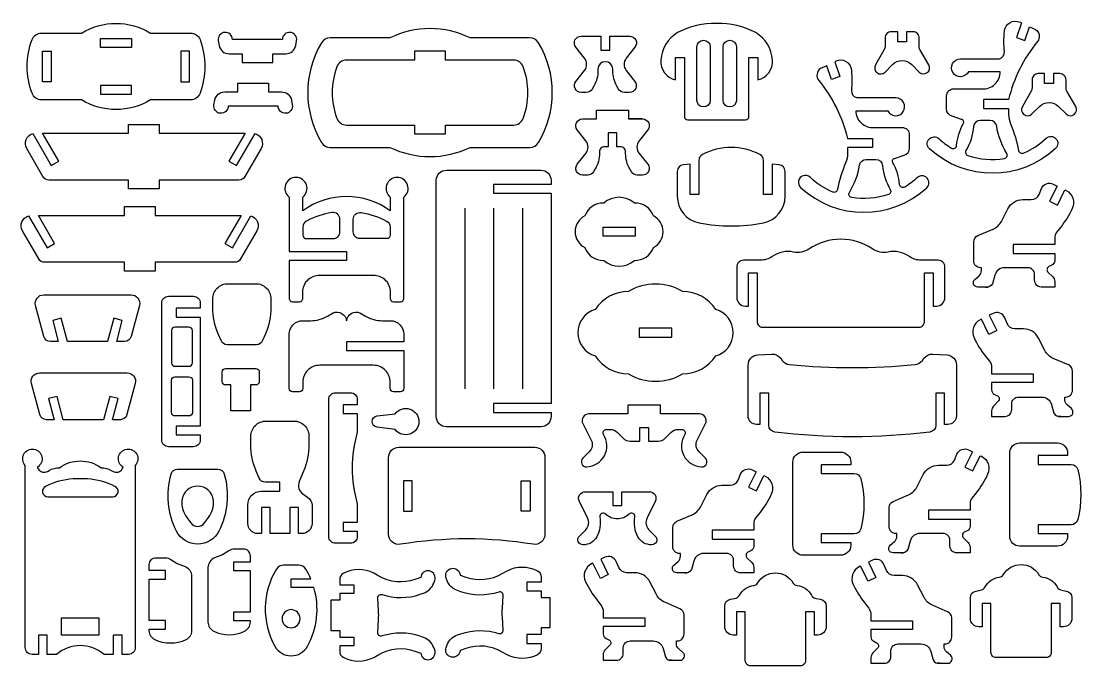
# Model space of a CAD drawing. Extents: x 522 to 885, y -210 to 239.
# Drawn here: x 522.5 to 883.9, y -210.1 to 9.7 of the extents above; entities that cross this region are included whole.
import ezdxf

# ---------------------------------------------------------------- set-up
doc = ezdxf.new("R2010")
doc.units = 0
doc.header["$MEASUREMENT"] = 0
doc.layers.get('DEFPOINTS').update_dxf_attribs({"color": 1, "linetype": 'CONTINUOUS'})
doc.layers.add('KONTUR', color=20, linetype='CONTINUOUS')

msp = doc.modelspace()

# ---------------------------------------------------------------- linework, layer by layer
at = {"layer": 'DEFPOINTS'}
msp.add_lwpolyline([(536.27, -199.69), (536.27, -193.8), (549.04, -193.8), (549.04, -199.69)], close=True, dxfattribs=at)
at = {"layer": 'KONTUR'}
for points in [[(526.2, 3.38, -0.314188), (529.45, 5.65), (543.07, 5.65, -0.27972), (566.64, 5.65), (580.26, 5.65, -0.314188), (583.51, 3.38, -0.178412), (583.51, -14.88, -0.314188), (580.26, -17.14), (566.64, -17.14, -0.27972), (543.07, -17.14), (529.45, -17.14, -0.314188), (526.2, -14.88, -0.178412)], [(759.73, 8.92, 0.130976), (746.4, 5.77, 0.25023), (740.7, -3.58, 0.38008), (745.71, -10.27), (745.71, -2.66), (748.71, -2.66), (748.71, -22.8, 0.414214), (749.86, -23.96), (769.59, -23.96, 0.414214), (770.75, -22.8), (770.75, -2.66), (773.75, -2.66), (773.74, -10.27, 0.38008), (778.76, -3.58, 0.25023), (773.06, 5.77, 0.130976)], [(864.82, 3.12), (866.42, 7.81), (868.52, 6.86, -0.438751), (869.13, 2.7, 0.114696), (859.31, -17.06), (850.78, -17.06), (850.78, -20.06), (859.31, -20.06), (859.31, -22.13, 0.102365), (859.97, -25.33, -0.056759), (862.74, -34.45, 0.480658), (864.33, -35.3, 0.086534), (872.11, -30.26, -1), (875.32, -33.72, -0.390732), (832.32, -33.85, -1), (835.51, -30.37, 0.050145), (839.83, -33.6, 0.556827), (841.58, -32.7, -0.109708), (843.86, -25.3, 0.51582), (843.28, -23.79), (840.05, -22.74, -0.338122), (838.14, -20.24), (838.14, -15.83, -0.414214), (840.59, -13.37), (850.24, -13.37, 0.436799), (856.43, -7.58), (845.61, -7.58, -0.587447), (840.29, -7.82, -0.587447), (842.88, -3.18), (856.15, -3.18, 0.360472), (857.87, -0.68, -0.043999), (857.87, 6.23, -0.520138), (863.22, 9.32), (863.69, 9.1), (861.98, 4.08)], [(594.57, 3.43, 0.441319), (591.92, 5.87, 0.441319), (589.73, 3.02), (590.01, 1.44, 0.363296), (593.41, -1.41), (597.83, -1.41), (597.83, -4.41), (608.33, -4.41), (608.33, -1.41), (612.75, -1.41, 0.363296), (616.16, 1.44), (616.44, 3.02, 0.441319), (614.25, 5.87, 0.441319), (611.6, 3.43)], [(624.92, 2.3, 0.274633), (624.92, -31.64, 0.264616), (627.9, -33.34), (648.29, -33.34, 0.230821), (675.62, -33.34), (696.02, -33.34, 0.264616), (698.99, -31.64, 0.274633), (698.99, 2.3, 0.264616), (696.02, 4), (675.62, 4, 0.230821), (648.29, 4), (627.9, 4, 0.264616)], [(719.24, -7.26, -0.131652), (717.85, -12.45), (717.27, -13.45, -0.267949), (715.27, -14.61), (713.51, -14.61, -0.627694), (711.71, -10.86), (714.63, -7.19, 0.349469), (714.62, -2.88), (711.67, 0.83, -0.628435), (713.47, 4.58), (720.27, 4.58), (720.27, -0.17), (723.27, -0.17), (723.27, 4.58), (730.07, 4.58, -0.628435), (731.87, 0.83), (728.91, -2.88, 0.349469), (728.91, -7.19), (731.83, -10.86, -0.627694), (730.02, -14.61), (728.26, -14.61, -0.267949), (726.27, -13.45), (725.69, -12.45, -0.131652), (724.29, -7.26), (724.29, -6.65, 1), (719.24, -6.65)], [(824.49, 2.69), (821.49, 2.69), (821.49, 6.05), (819.27, 6.05, 0.414214), (817.19, 3.98), (817.19, 1.1, -0.131652), (816.91, 0.06), (813.88, -5.19, 0.876976), (817.15, -7.69), (819.72, -5.12, -0.414214), (826.25, -5.12), (828.83, -7.69, 0.876976), (832.09, -5.19), (829.06, 0.06, -0.131652), (828.79, 1.1), (828.79, 3.98, 0.414214), (826.71, 6.05), (824.49, 6.05)], [(753, 0.94, -1), (757.53, 0.94), (757.53, -17.31, -1), (753, -17.31)], [(761.92, 0.94, -1), (766.45, 0.94), (766.45, -17.31, -1), (761.92, -17.31)], [(633.44, -3.6, 0.311557), (630.21, -5.83, 0.183361), (630.21, -23.51, 0.311557), (633.44, -25.74), (656.71, -25.74), (656.71, -28.74), (667.21, -28.74), (667.21, -25.74), (690.47, -25.74, 0.311557), (693.71, -23.51, 0.183361), (693.71, -5.83, 0.311557), (690.47, -3.6), (667.21, -3.6), (667.21, -0.6), (656.71, -0.6), (656.71, -3.6)], [(798.87, -10.18), (797.27, -5.49), (795.17, -6.44, 0.438751), (794.56, -10.59, -0.114696), (804.38, -30.36), (812.91, -30.36), (812.91, -33.36), (804.38, -33.36), (804.38, -35.42, -0.102365), (803.72, -38.63, 0.056759), (800.95, -47.74, -0.480658), (799.37, -48.6, -0.086534), (791.58, -43.55, 1), (788.37, -47.01, 0.390732), (831.38, -47.14, 1), (828.18, -43.66, -0.050145), (823.86, -46.89, -0.556827), (822.11, -46, 0.109708), (819.83, -38.59, -0.51582), (820.41, -37.09), (823.64, -36.03, 0.338122), (825.55, -33.53), (825.55, -29.12, 0.414214), (823.1, -26.67), (813.45, -26.67, -0.436799), (807.26, -20.88), (818.08, -20.88, 0.587447), (823.4, -21.12, 0.587447), (820.81, -16.47), (807.54, -16.47, -0.360472), (805.82, -13.98, 0.043999), (805.82, -7.06, 0.520138), (800.47, -3.97), (800, -4.19), (801.71, -9.21)], [(874.6, -11.57), (871.6, -11.57), (871.6, -8.21), (869.38, -8.21, 0.414214), (867.3, -10.29), (867.3, -13.17, -0.131652), (867.03, -14.2), (864, -19.45, 0.876976), (867.26, -21.96), (869.84, -19.38, -0.414214), (876.37, -19.38), (878.94, -21.96, 0.876976), (882.21, -19.45), (879.18, -14.2, -0.131652), (878.9, -13.17), (878.9, -10.29, 0.414214), (876.82, -8.21), (874.6, -8.21)], [(593.1, -19.28, -0.441319), (590.46, -21.73, -0.441319), (588.26, -18.87), (588.54, -17.3, -0.363296), (591.95, -14.44), (596.37, -14.44), (596.37, -11.44), (606.87, -11.44), (606.87, -14.44), (611.29, -14.44, -0.363296), (614.7, -17.3), (614.98, -18.87, -0.441319), (612.79, -21.73, -0.441319), (610.14, -19.28)], [(725.71, -28.41), (722.71, -28.41), (722.71, -33.15), (721.47, -33.15, 0.414214), (719.74, -34.88), (719.74, -35.49, -0.131652), (718.34, -40.69), (717.76, -41.69, -0.267949), (715.77, -42.84), (714, -42.84, -0.627694), (712.2, -39.1), (715.12, -35.42, 0.349469), (715.11, -31.11), (712.16, -27.41, -0.628435), (713.96, -23.66), (718.75, -23.66), (718.75, -20.66), (729.67, -20.66), (729.67, -23.66), (734.46, -23.66, -0.628435), (736.26, -27.41), (733.3, -31.11, 0.349469), (733.3, -35.42), (736.22, -39.1, -0.627694), (734.41, -42.84), (732.65, -42.84, -0.267949), (730.66, -41.69), (730.08, -40.69, -0.131652), (728.68, -35.49), (728.68, -34.88, 0.414214), (726.95, -33.15), (725.71, -33.15)], [(858.69, -35.39, -0.102416), (855.24, -26.12, 0.370344), (852.96, -24.16), (849.67, -24.16, 0.386693), (847.37, -26.25, -0.107473), (844.75, -34.46, 0.476686), (845.39, -36.14, 0.117674), (857.89, -37.14, 0.538917)], [(531.93, -44.48, -0.267949), (529.93, -43.33), (524.37, -33.7, -0.487619), (526.42, -28.65), (532.73, -39.58), (535.32, -38.08), (529.8, -28.51), (559.1, -28.51), (559.1, -25.51), (569.6, -25.51), (569.6, -28.51), (598.9, -28.51), (593.38, -38.08), (595.98, -39.58), (602.29, -28.65, -0.487619), (604.33, -33.7), (598.77, -43.33, -0.267949), (596.77, -44.48), (569.6, -44.48), (569.6, -47.48), (559.1, -47.48), (559.1, -44.48)], [(746.29, -50.02, 0.357981), (753.73, -59.07, 0.098177), (775.65, -59.07, 0.357981), (783.08, -50.02), (783.08, -41.56, 0.385638), (781, -39.26), (778.71, -39.04), (778.71, -49.45), (775.71, -49.45), (775.71, -37.8, 0.281144), (774.45, -35.75, 0.241814), (754.92, -35.75, 0.281144), (753.67, -37.8), (753.67, -49.45), (750.67, -49.45), (750.67, -39.04), (748.37, -39.26, 0.385638), (746.29, -41.56)], [(805, -48.68, 0.102416), (808.45, -39.41, -0.370344), (810.73, -37.46), (814.02, -37.46, -0.386693), (816.32, -39.54, 0.107473), (818.94, -47.76, -0.476686), (818.3, -49.43, -0.117674), (805.81, -50.44, -0.538917)], [(703.24, -46), (683.66, -46), (683.66, -49), (703.24, -49), (703.24, -120.73), (683.66, -120.73), (683.66, -123.73), (703.24, -123.73), (703.24, -125.16, -0.414214), (699.78, -128.62), (667.54, -128.62, -0.414214), (664.07, -125.16), (664.07, -44.58, -0.414214), (667.54, -41.12), (699.78, -41.12, -0.414214), (703.24, -44.58)], [(615.04, -85.98), (617.4, -85.98, 0.414214), (618.56, -84.82), (618.56, -82.66, -0.414214), (624.33, -76.89), (642.62, -76.89, -0.414214), (648.39, -82.66), (648.39, -84.82, 0.414214), (649.54, -85.98), (651.9, -85.98, 0.414214), (653.05, -84.82), (653.05, -50.32, 0.712109), (650.72, -43.58, 0.712109), (648.39, -50.32), (648.39, -55.01, 0.327793), (618.56, -55.01), (618.56, -50.32, 0.712109), (616.22, -43.58, 0.712109), (613.89, -50.32), (613.89, -68.89), (633.47, -68.89), (633.47, -71.89), (613.89, -71.89), (613.89, -84.82, 0.414214)], [(851.47, -80.99), (852.36, -80.99), (848.78, -80.99, -0.69618), (847.8, -78.35), (849.25, -77.11, 0.218856), (850.06, -75.35), (850.06, -74.4), (849.75, -74.4, -0.414214), (847.44, -72.09), (847.44, -65.55, -0.300567), (848.85, -63.43), (854, -61.24, 0.175054), (856.87, -58.57), (859.07, -54.27, -0.281092), (864.2, -51.14), (867.05, -51.14, 0.302959), (869.72, -49.36), (870.55, -47.35, -0.432835), (874.49, -45.87), (875.84, -46.54), (873.28, -51.74), (875.97, -53.06), (878.53, -47.86), (878.91, -48.05, -0.412418), (881.03, -54.2, -0.053802), (877.09, -60.5), (875.77, -62.19, 0.168092), (875.03, -64.33), (875.03, -66.49), (860.85, -66.49), (860.85, -69.49), (875.03, -69.49), (875.03, -71.96, -0.288515), (874.04, -73.52), (873.06, -73.99, 0.517103), (872.74, -75.85), (874.35, -77.46, -0.198912), (875.03, -79.09), (875.03, -80.99), (870.47, -80.99, -0.414214), (868.16, -78.68), (868.16, -76.71, 0.414214), (865.86, -74.4), (857.94, -74.4, 0.339454), (854.59, -76.97), (853.81, -79.88, -0.339454)], [(731.65, -71.88, 0.32816), (738.16, -67.49, 0.608717), (738.16, -56.72, 0.32816), (731.65, -52.33, 0.374627), (721.23, -52.33, 0.32816), (714.72, -56.72, 0.608717), (714.72, -67.49, 0.32816), (721.23, -71.88, 0.374627)], [(530.52, -72.54, -0.267949), (528.52, -71.38), (522.97, -61.76, -0.487619), (525.01, -56.7), (531.32, -67.63), (533.92, -66.13), (528.39, -56.56), (557.69, -56.56), (557.69, -53.56), (568.19, -53.56), (568.19, -56.56), (597.49, -56.56), (591.97, -66.13), (594.57, -67.63), (600.88, -56.7, -0.487619), (602.92, -61.76), (597.36, -71.38, -0.267949), (595.36, -72.54), (568.19, -72.54), (568.19, -75.54), (557.69, -75.54), (557.69, -72.54)], [(619.81, -58.46, 0.281144), (618.56, -60.51), (618.56, -63.32, 0.414214), (619.71, -64.47), (628.88, -64.47, 0.414214), (631.19, -62.17), (631.19, -57.85, 0.464054), (628.5, -55.57, 0.077001)], [(647.13, -58.46, -0.281144), (648.39, -60.51), (648.39, -63.32, -0.414214), (647.23, -64.47), (638.06, -64.47, -0.414214), (635.75, -62.17), (635.75, -57.85, -0.464054), (638.45, -55.57, -0.077001)], [(828.84, -94.63, 0.414214), (830.57, -92.9), (830.57, -76.18), (833.57, -76.18), (833.57, -87.46), (834.71, -87.46, 0.414214), (837.6, -84.58), (837.6, -74.14, 0.414214), (835.29, -71.83), (829.47, -71.83, -0.1548), (825.48, -70.56, 0.206677), (818.2, -69.04, -0.200512), (812.97, -68, 0.304221), (791.19, -68, -0.200512), (785.95, -69.04, 0.206677), (778.67, -70.56, -0.1548), (774.68, -71.83), (768.87, -71.83, 0.414214), (766.56, -74.14), (766.56, -84.58, 0.414214), (769.44, -87.46), (770.58, -87.46), (770.58, -76.18), (773.58, -76.18), (773.58, -92.9, 0.414214), (775.31, -94.63)], [(589.69, -96.91, -0.100549), (587.86, -87.91), (587.86, -85.01, -0.414214), (593.05, -79.82), (602.48, -79.82, -0.414214), (607.68, -85.01), (607.68, -87.91, -0.100549), (605.85, -96.91), (604.86, -99.25, -0.301123), (602.73, -100.66), (592.8, -100.66, -0.301123), (590.68, -99.25)], [(759.39, -104.44, 0.756347), (759.39, -88.62, 0.253291), (748.1, -82.49, 0.2751), (729.63, -82.49, 0.253291), (718.34, -88.62, 0.756347), (718.34, -104.44, 0.253291), (729.63, -110.56, 0.2751), (748.1, -110.56, 0.253291)], [(560.04, -83.61, -0.493145), (562.83, -87.24), (559.98, -97.87, -0.339454), (557.75, -99.58), (555.07, -99.58), (556.99, -92.41), (554.1, -91.63), (551.97, -99.58), (538.27, -99.58), (536.14, -91.63), (533.24, -92.41), (535.16, -99.58), (532.48, -99.58, -0.339454), (530.25, -97.87), (527.4, -87.24, -0.493145), (530.19, -83.61)], [(583.56, -128.36), (575.31, -128.36), (575.31, -131.36), (583.56, -131.36), (583.56, -133.1, -0.414214), (581.25, -135.41), (572.74, -135.41, -0.414214), (570.43, -133.1), (570.43, -86.44, -0.414214), (572.74, -84.13), (581.25, -84.13, -0.414214), (583.56, -86.44), (583.56, -88.19), (575.31, -88.19), (575.31, -91.19), (583.56, -91.19)], [(618.56, -113.41), (618.56, -115.57, -0.414214), (617.4, -116.73), (615.04, -116.73, -0.414214), (613.89, -115.57), (613.89, -97.07, -0.414214), (618.51, -92.45), (621.21, -92.45, 0.131652), (626.98, -90.91), (628.88, -89.81, -0.512051), (633.47, -92.45, -0.512051), (638.06, -89.81), (639.96, -90.91, 0.131652), (645.73, -92.45), (648.44, -92.45, -0.414214), (653.05, -97.07), (653.05, -99.64), (633.47, -99.64), (633.47, -102.64), (653.05, -102.64), (653.05, -115.57, -0.414214), (651.9, -116.73), (649.54, -116.73, -0.414214), (648.39, -115.57), (648.39, -113.41, 0.414214), (642.62, -107.64), (624.33, -107.64, 0.414214)], [(877.08, -125.07), (876.18, -125.07), (879.77, -125.07, 0.69618), (880.74, -122.43), (879.29, -121.18, -0.218856), (878.49, -119.43), (878.49, -118.48), (878.79, -118.48, 0.414214), (881.1, -116.17), (881.1, -109.63, 0.300567), (879.7, -107.51), (874.55, -105.31, -0.175054), (871.68, -102.64), (869.47, -98.35, 0.281092), (864.34, -95.22), (861.49, -95.22, -0.302959), (858.83, -93.44), (857.99, -91.43, 0.432835), (854.06, -89.95), (852.71, -90.61), (855.27, -95.82), (852.58, -97.14), (850.02, -91.94), (849.63, -92.13, 0.412418), (847.52, -98.28, 0.053802), (851.45, -104.58), (852.78, -106.26, -0.168092), (853.52, -108.4), (853.52, -110.57), (867.7, -110.57), (867.7, -113.57), (853.52, -113.57), (853.52, -116.04, 0.288515), (854.5, -117.6), (855.49, -118.07, -0.517103), (855.8, -119.93), (854.19, -121.54, 0.198912), (853.52, -123.17), (853.52, -125.07), (858.07, -125.07, 0.414214), (860.38, -122.76), (860.38, -120.79, -0.414214), (862.69, -118.48), (870.61, -118.48, -0.339454), (873.95, -121.04), (874.73, -123.95, 0.339454)], [(579.74, -94.62), (574.95, -94.62, 0.414214), (573.79, -95.78), (573.79, -106.82, 0.414214), (574.95, -107.98), (579.74, -107.98, 0.414214), (580.9, -106.82), (580.9, -95.78, 0.414214)], [(773.71, -104.13), (778.52, -103.82, -0.258789), (781.56, -105.26), (782.07, -105.97, 0.215961), (784.55, -107.4, 0.04907), (827.44, -107.4, 0.215961), (829.92, -105.97), (830.43, -105.26, -0.258789), (833.46, -103.82), (838.27, -104.13, -0.395564), (841.51, -107.58), (841.51, -124.93, -0.414214), (838.63, -127.81), (837.49, -127.81), (837.49, -117.15), (834.49, -117.15), (834.49, -128.12, -0.379167), (832.46, -130.41, -0.060635), (779.53, -130.41, -0.379167), (777.5, -128.12), (777.5, -117.15), (774.5, -117.15), (774.5, -127.81), (773.36, -127.81, -0.414214), (770.47, -124.93), (770.47, -107.58, -0.395564)], [(558.64, -110.22, -0.493145), (561.43, -113.85), (558.58, -124.48, -0.339454), (556.35, -126.19), (553.67, -126.19), (555.59, -119.02), (552.69, -118.25), (550.57, -126.19), (536.87, -126.19), (534.74, -118.25), (531.84, -119.02), (533.76, -126.19), (531.08, -126.19, -0.339454), (528.85, -124.48), (526, -113.85, -0.493145), (528.79, -110.22)], [(579.74, -124.92), (574.95, -124.92, -0.414214), (573.79, -123.77), (573.79, -112.72, -0.414214), (574.95, -111.56), (579.74, -111.56, -0.414214), (580.9, -112.72), (580.9, -123.77, -0.414214)], [(600.71, -123.23), (594.06, -123.23), (594.06, -114.35), (592.21, -114.35, -0.414214), (591.06, -113.19), (591.06, -109.92, -0.414214), (592.21, -108.77), (602.55, -108.77, -0.414214), (603.71, -109.92), (603.71, -113.19, -0.414214), (602.55, -114.35), (600.71, -114.35)], [(637.16, -161.25), (632.29, -161.25), (632.29, -164.25), (637.16, -164.25), (637.16, -166, -0.414214), (634.85, -168.31), (629.72, -168.31, -0.414214), (627.42, -166), (627.42, -119.34, -0.414214), (629.72, -117.03), (634.85, -117.03, -0.414214), (637.16, -119.34), (637.16, -121.08), (632.29, -121.08), (632.29, -124.08), (637.16, -124.08), (637.16, -130.49, 0.14798), (637.16, -154.85)], [(643.89, -128.79, -0.887813), (643.89, -124.9), (650.08, -124.16, -0.721474), (658.17, -126.85, -0.721474), (650.08, -129.53)], [(733.5, -133.5), (733.5, -128.86), (736.5, -128.86), (736.5, -133.5), (739.74, -133.5, 0.198912), (742.19, -132.49), (744.15, -130.53, -0.198912), (746.6, -129.52), (747.84, -129.52, -0.590467), (748.82, -131.29, 0.577506), (754.61, -142.29, 0.68225), (755.91, -139.34), (753.73, -137.17, -0.323318), (753.09, -133.17), (755.91, -127.55, 0.558125), (753.85, -124.21), (740.62, -124.21), (740.62, -121.21), (729.38, -121.21), (729.38, -124.21), (716.15, -124.21, 0.558125), (714.09, -127.55), (716.91, -133.17, -0.323318), (716.26, -137.17), (714.09, -139.34, 0.68225), (715.38, -142.29, 0.577506), (721.18, -131.29, -0.590467), (722.15, -129.52), (723.4, -129.52, -0.198912), (725.85, -130.53), (727.81, -132.49, 0.198912), (730.25, -133.5)], [(607.44, -165.02), (607.44, -156.14), (604.44, -156.14), (604.44, -165.02), (603.26, -165.02, -0.414214), (599.8, -161.56), (599.8, -155.18, -0.414214), (604.41, -150.56), (610.76, -150.56), (610.76, -147.49), (605.79, -147.49, -0.301123), (603.67, -146.08), (602.68, -143.75, -0.100549), (600.85, -134.74), (600.85, -131.84, -0.414214), (606.04, -126.65), (615.48, -126.65, -0.414214), (620.67, -131.84), (620.67, -134.74, -0.100549), (618.84, -143.75), (617.34, -147.29, 0.360488), (618.61, -151.52), (620.18, -152.58, -0.250847), (621.73, -155.46), (621.73, -161.56, -0.414214), (618.26, -165.02), (617.09, -165.02), (617.09, -156.14), (614.09, -156.14), (614.09, -165.02)], [(553.82, -143.84, 0.414214), (556.97, -142.99), (557.32, -142.4, -0.709008), (558.48, -136.23, -0.709008), (561.43, -141.77), (561.43, -203.92, -0.414214), (559.12, -206.23), (556.93, -206.23), (556.93, -199.69), (553.93, -199.69), (553.93, -206.23), (550.76, -206.23, 0.372772), (534.55, -206.23), (531.38, -206.23), (531.38, -199.69), (528.38, -199.69), (528.38, -206.23), (526.19, -206.23, -0.414214), (523.89, -203.92), (523.89, -141.77, -0.709008), (526.83, -136.23, -0.709008), (527.99, -142.4), (528.34, -142.99, 0.414214), (531.49, -143.84), (532.08, -143.49, -0.131652), (535.55, -142.57, -0.325362), (549.77, -142.57, -0.131652), (553.23, -143.49)], [(647.82, -139.06, -0.414214), (651.28, -135.6), (697.69, -135.6, -0.414214), (701.15, -139.06), (701.15, -165.26, -0.462325), (697.13, -168.68, 0.080889), (651.84, -168.68, -0.462325), (647.82, -165.26)], [(805.48, -140.69), (805.48, -141.55), (795.38, -141.55), (795.38, -144.55), (806.67, -144.55, -0.343094), (808.91, -146.29, -0.125025), (808.91, -163.38, -0.343094), (806.67, -165.11), (795.38, -165.11), (795.38, -168.11), (805.48, -168.11), (805.48, -168.97, -0.414214), (802.02, -172.43), (789.18, -172.43, -0.414214), (785.72, -168.97), (785.72, -140.69, -0.414214), (789.18, -137.23), (802.02, -137.23, -0.414214)], [(822.6, -171.6), (823.5, -171.6), (819.91, -171.6, -0.69618), (818.93, -168.96), (820.39, -167.71, 0.218856), (821.19, -165.96), (821.19, -165.01), (820.88, -165.01, -0.414214), (818.58, -162.7), (818.58, -156.16, -0.300567), (819.98, -154.04), (825.13, -151.84, 0.175054), (828, -149.17), (830.21, -144.88, -0.281092), (835.34, -141.75), (838.19, -141.75, 0.302959), (840.85, -139.97), (841.68, -137.96, -0.432835), (845.62, -136.48), (846.97, -137.14), (844.41, -142.34), (847.1, -143.67), (849.66, -138.47), (850.04, -138.66, -0.412418), (852.16, -144.81, -0.053802), (848.22, -151.11), (846.9, -152.79, 0.168092), (846.16, -154.93), (846.16, -157.1), (831.98, -157.1), (831.98, -160.1), (846.16, -160.1), (846.16, -162.57, -0.288515), (845.18, -164.13), (844.19, -164.6, 0.517103), (843.87, -166.46), (845.48, -168.07, -0.198912), (846.16, -169.7), (846.16, -171.6), (841.6, -171.6, -0.414214), (839.3, -169.29), (839.3, -167.31, 0.414214), (836.99, -165.01), (829.07, -165.01, 0.339454), (825.72, -167.57), (824.94, -170.48, -0.339454)], [(879.44, -137.59), (879.44, -138.45), (869.34, -138.45), (869.34, -141.45), (880.63, -141.45, -0.343094), (882.87, -143.19, -0.125025), (882.87, -160.28, -0.343094), (880.63, -162.01), (869.34, -162.01), (869.34, -165.01), (879.44, -165.01), (879.44, -165.87, -0.414214), (875.98, -169.33), (863.14, -169.33, -0.414214), (859.68, -165.87), (859.68, -137.59, -0.414214), (863.14, -134.13), (875.98, -134.13, -0.414214)], [(575.5, -164.22, -0.188994), (573.61, -144.78, -0.335294), (575.83, -143.1), (589.57, -143.1, -0.335294), (591.79, -144.78, -0.188994), (589.9, -164.22, -0.613363)], [(748.8, -178.41), (749.69, -178.41), (746.11, -178.41, -0.69618), (745.13, -175.77), (746.58, -174.52, 0.218856), (747.39, -172.77), (747.39, -171.82), (747.08, -171.82, -0.414214), (744.77, -169.51), (744.77, -162.97, -0.300567), (746.17, -160.85), (751.32, -158.65, 0.175054), (754.19, -155.98), (756.4, -151.69, -0.281092), (761.53, -148.56), (764.38, -148.56, 0.302959), (767.04, -146.78), (767.88, -144.77, -0.432835), (771.82, -143.29), (773.16, -143.95), (770.6, -149.15), (773.3, -150.48), (775.86, -145.28), (776.24, -145.47, -0.412418), (778.36, -151.62, -0.053802), (774.42, -157.92), (773.09, -159.6, 0.168092), (772.35, -161.74), (772.35, -163.91), (758.17, -163.91), (758.17, -166.91), (772.35, -166.91), (772.35, -169.38, -0.288515), (771.37, -170.94), (770.39, -171.41, 0.517103), (770.07, -173.27), (771.68, -174.88, -0.198912), (772.35, -176.51), (772.35, -178.41), (767.8, -178.41, -0.414214), (765.49, -176.1), (765.49, -174.13, 0.414214), (763.18, -171.82), (755.26, -171.82, 0.339454), (751.92, -174.38), (751.14, -177.29, -0.339454)], [(530.83, -148.93, 0.807396), (531.59, -152.46), (553.72, -152.46, 0.807396), (554.48, -148.93), (553.37, -148.43, 0.106564), (543.87, -146.38), (541.45, -146.38, 0.106564), (531.94, -148.43)], [(588.05, -153.7, 0.910256), (577.34, -153.7, 0.186543), (579, -159.56), (580.39, -161.42, 0.499812), (585.01, -161.42), (586.4, -159.56, 0.186543)], [(724.34, -150.75), (724.34, -155.4), (727.34, -155.4), (727.34, -150.75), (736.73, -150.75, -0.558125), (738.79, -154.1), (735.97, -159.71, 0.323318), (736.62, -163.71), (738.79, -165.88, -0.68225), (737.5, -168.84, -0.286613), (732.87, -166.16, -0.160038), (731.8, -159.37, 0.732143), (729.84, -158.37, -0.419662), (721.85, -158.37, 0.732143), (719.89, -159.37, -0.160038), (718.82, -166.16, -0.286613), (714.19, -168.84, -0.68225), (712.9, -165.88), (715.07, -163.71, 0.323318), (715.72, -159.71), (712.9, -154.1, -0.558125), (714.96, -150.75)], [(566.19, -177.61), (566.19, -175.56, -0.414214), (568.5, -173.26), (571.64, -173.26, -0.149546), (573.58, -173.85), (575.66, -175.25), (578.4, -176.28, -0.31269), (580.65, -179.52), (580.65, -198.13, -0.29069), (578.66, -201.26, -0.223211), (568.18, -201.26, -0.29069), (566.19, -198.13), (566.19, -197.66), (571.77, -197.66), (571.77, -194.66), (566.19, -194.66), (566.19, -180.61), (571.77, -180.61), (571.77, -177.61)], [(600.67, -174.68), (600.67, -172.64, 0.414214), (598.36, -170.33), (595.22, -170.33, 0.149546), (593.28, -170.92), (591.21, -172.32), (588.46, -173.35, 0.31269), (586.21, -176.6), (586.21, -195.2, 0.29069), (588.2, -198.33, 0.223211), (598.68, -198.33, 0.29069), (600.67, -195.2), (600.67, -194.73), (595.09, -194.73), (595.09, -191.73), (600.67, -191.73), (600.67, -177.68), (595.09, -177.68), (595.09, -174.68)], [(744.57, -208.22), (743.67, -208.22), (747.26, -208.22, 0.69618), (748.23, -205.58), (746.78, -204.34, -0.218856), (745.98, -202.59), (745.98, -201.63), (746.29, -201.63, 0.414214), (748.59, -199.32), (748.59, -192.79, 0.300567), (747.19, -190.66), (742.04, -188.47, -0.175054), (739.17, -185.8), (736.96, -181.5, 0.281092), (731.83, -178.37), (728.98, -178.37, -0.302959), (726.32, -176.59), (725.48, -174.59, 0.432835), (721.55, -173.11), (720.2, -173.77), (722.76, -178.97), (720.07, -180.29), (717.51, -175.09), (717.12, -175.28, 0.412418), (715.01, -181.44, 0.053802), (718.95, -187.73), (720.27, -189.42, -0.168092), (721.01, -191.56), (721.01, -193.73), (735.19, -193.73), (735.19, -196.73), (721.01, -196.73), (721.01, -199.19, 0.288515), (721.99, -200.75), (722.98, -201.23, -0.517103), (723.3, -203.08), (721.69, -204.69, 0.198912), (721.01, -206.32), (721.01, -208.22), (725.56, -208.22, 0.414214), (727.87, -205.91), (727.87, -203.94, -0.414214), (730.18, -201.63), (738.1, -201.63, -0.339454), (741.44, -204.2), (742.22, -207.11, 0.339454)], [(622.37, -183.47), (614.57, -183.47), (614.57, -180.47), (621.3, -180.47, 0.035368), (619.61, -177.19, 0.261699), (617.14, -175.81), (612, -175.81, 0.261699), (609.54, -177.19, 0.2701), (609.03, -203.45, 0.587624), (620.12, -203.45, 0.2005)], [(698.64, -206.33, -0.24467), (688.25, -206.37), (686.57, -205.41, 0.217196), (674.19, -204.22), (672.21, -204.9, -0.459056), (669.23, -207.14, -0.459056), (667.46, -203.86), (667.8, -202.98, -0.221765), (671.3, -199.59), (672.45, -199.19, -0.163624), (685.4, -199.09, 0.531368), (686.91, -197.92), (686.63, -193.56, -0.033043), (686.63, -190.51), (686.91, -186.14, 0.531368), (685.4, -184.97, -0.163624), (672.45, -184.87), (671.3, -184.48, -0.221765), (667.8, -181.09), (667.46, -180.21, -0.459056), (669.23, -176.92, -0.459056), (672.21, -179.17), (674.19, -179.85, 0.217196), (686.57, -178.66), (688.25, -177.69, -0.24467), (698.64, -177.73, -0.278615), (699.87, -179.78), (699.87, -181.59), (695, -181.59), (695, -184.59), (699.87, -184.59), (699.87, -186.87), (702.87, -186.87), (702.87, -197.2), (699.87, -197.2), (699.87, -199.47), (695, -199.47), (695, -202.47), (699.87, -202.47), (699.87, -204.29, -0.278615)], [(835.88, -209.23), (834.99, -209.23), (838.57, -209.23, 0.69618), (839.55, -206.59), (838.1, -205.34, -0.218856), (837.29, -203.59), (837.29, -202.64), (837.6, -202.64, 0.414214), (839.91, -200.33), (839.91, -193.79, 0.300567), (838.5, -191.67), (833.35, -189.48, -0.175054), (830.49, -186.81), (828.28, -182.51, 0.281092), (823.15, -179.38), (820.3, -179.38, -0.302959), (817.64, -177.6), (816.8, -175.59, 0.432835), (812.86, -174.11), (811.52, -174.78), (814.07, -179.98), (811.38, -181.3), (808.82, -176.1), (808.44, -176.29, 0.412418), (806.32, -182.44, 0.053802), (810.26, -188.74), (811.59, -190.43, -0.168092), (812.33, -192.56), (812.33, -194.73), (826.51, -194.73), (826.51, -197.73), (812.33, -197.73), (812.33, -200.2, 0.288515), (813.31, -201.76), (814.29, -202.23, -0.517103), (814.61, -204.09), (813, -205.7, 0.198912), (812.33, -207.33), (812.33, -209.23), (816.88, -209.23, 0.414214), (819.19, -206.92), (819.19, -204.95, -0.414214), (821.5, -202.64), (829.42, -202.64, -0.339454), (832.76, -205.2), (833.54, -208.12, 0.339454)], [(857.47, -179.08, -0.572309), (869.67, -179.08, 0.236246), (870.97, -179.92, -0.245302), (875.83, -183.2, 0.231613), (877.48, -184.37), (878.94, -184.61, -0.367108), (880.88, -186.89), (880.88, -193.92, -0.414214), (877.99, -196.8), (876.85, -196.8), (876.85, -188.85), (873.85, -188.85), (873.85, -205.56, -0.414214), (872.12, -207.29), (855.02, -207.29, -0.414214), (853.29, -205.56), (853.29, -188.85), (850.29, -188.85), (850.29, -196.8), (849.15, -196.8, -0.414214), (846.26, -193.92), (846.26, -186.89, -0.367108), (848.2, -184.61), (849.66, -184.37, 0.231613), (851.31, -183.2, -0.245302), (856.17, -179.92, 0.236246)], [(632.38, -207.19, 0.24467), (642.77, -207.23), (644.44, -206.26, -0.217196), (656.83, -205.07), (658.8, -205.75, 0.459056), (661.78, -208, 0.459056), (663.55, -204.72), (663.22, -203.83, 0.221765), (659.71, -200.44), (658.56, -200.05, 0.163624), (645.61, -199.95, -0.531368), (644.1, -198.78), (644.39, -194.41, 0.033043), (644.39, -191.36), (644.1, -187, -0.531368), (645.61, -185.83, 0.163624), (658.56, -185.73), (659.71, -185.33, 0.221765), (663.22, -181.94), (663.55, -181.06, 0.459056), (661.78, -177.78, 0.459056), (658.8, -180.02), (656.83, -180.7, -0.217196), (644.44, -179.51), (642.77, -178.55, 0.24467), (632.38, -178.59, 0.278615), (631.14, -180.63), (631.14, -182.45), (636.01, -182.45), (636.01, -185.45), (631.14, -185.45), (631.14, -187.72), (628.14, -187.72), (628.14, -198.05), (631.14, -198.05), (631.14, -200.33), (636.01, -200.33), (636.01, -203.33), (631.14, -203.33), (631.14, -205.14, 0.278615)], [(773.68, -181.9, -0.572309), (785.87, -181.9, 0.236246), (787.17, -182.75, -0.245302), (792.03, -186.02, 0.231613), (793.68, -187.19), (795.15, -187.44, -0.367108), (797.08, -189.71), (797.08, -196.74, -0.414214), (794.2, -199.62), (793.06, -199.62), (793.06, -191.67), (790.06, -191.67), (790.06, -208.38, -0.414214), (788.33, -210.11), (771.22, -210.11, -0.414214), (769.49, -208.38), (769.49, -191.67), (766.49, -191.67), (766.49, -199.62), (765.35, -199.62, -0.414214), (762.47, -196.74), (762.47, -189.71, -0.367108), (764.4, -187.44), (765.86, -187.19, 0.231613), (767.52, -186.02, -0.245302), (772.38, -182.75, 0.236246)], [(614.57, -190.97, 0.414214), (611.48, -194.06, 0.414214), (614.57, -197.15, 0.414214), (617.66, -194.06, 0.414214)]]:
    msp.add_lwpolyline(points, format="xyb", close=True, dxfattribs=at)
for points in [[(549.61, 3.72), (560.1, 3.72), (560.1, 0.72), (549.61, 0.72)], [(529.76, -11), (529.76, -0.5), (532.76, -0.5), (532.76, -11)], [(579.95, -11), (579.95, -0.5), (576.95, -0.5), (576.95, -11)], [(549.61, -15.21), (560.1, -15.21), (560.1, -12.21), (549.61, -12.21)], [(720.98, -60.61), (731.9, -60.61), (731.9, -63.61), (720.98, -63.61)], [(733.25, -98.03), (744.48, -98.03), (744.48, -95.03), (733.25, -95.03)], [(655.9, -147.02), (652.9, -147.02), (652.9, -157.35), (655.9, -157.35)], [(693.07, -147.02), (696.07, -147.02), (696.07, -157.35), (693.07, -157.35)]]:
    msp.add_lwpolyline(points, close=True, dxfattribs=at)
for points in [[(734.46, -23.66), (729.67, -23.66)], [(673.78, -54.02), (673.78, -115.72)], [(683.66, -54.02), (683.66, -115.72)], [(693.53, -54.02), (693.53, -115.72)]]:
    msp.add_lwpolyline(points, dxfattribs=at)

doc.saveas('drawing.dxf')
